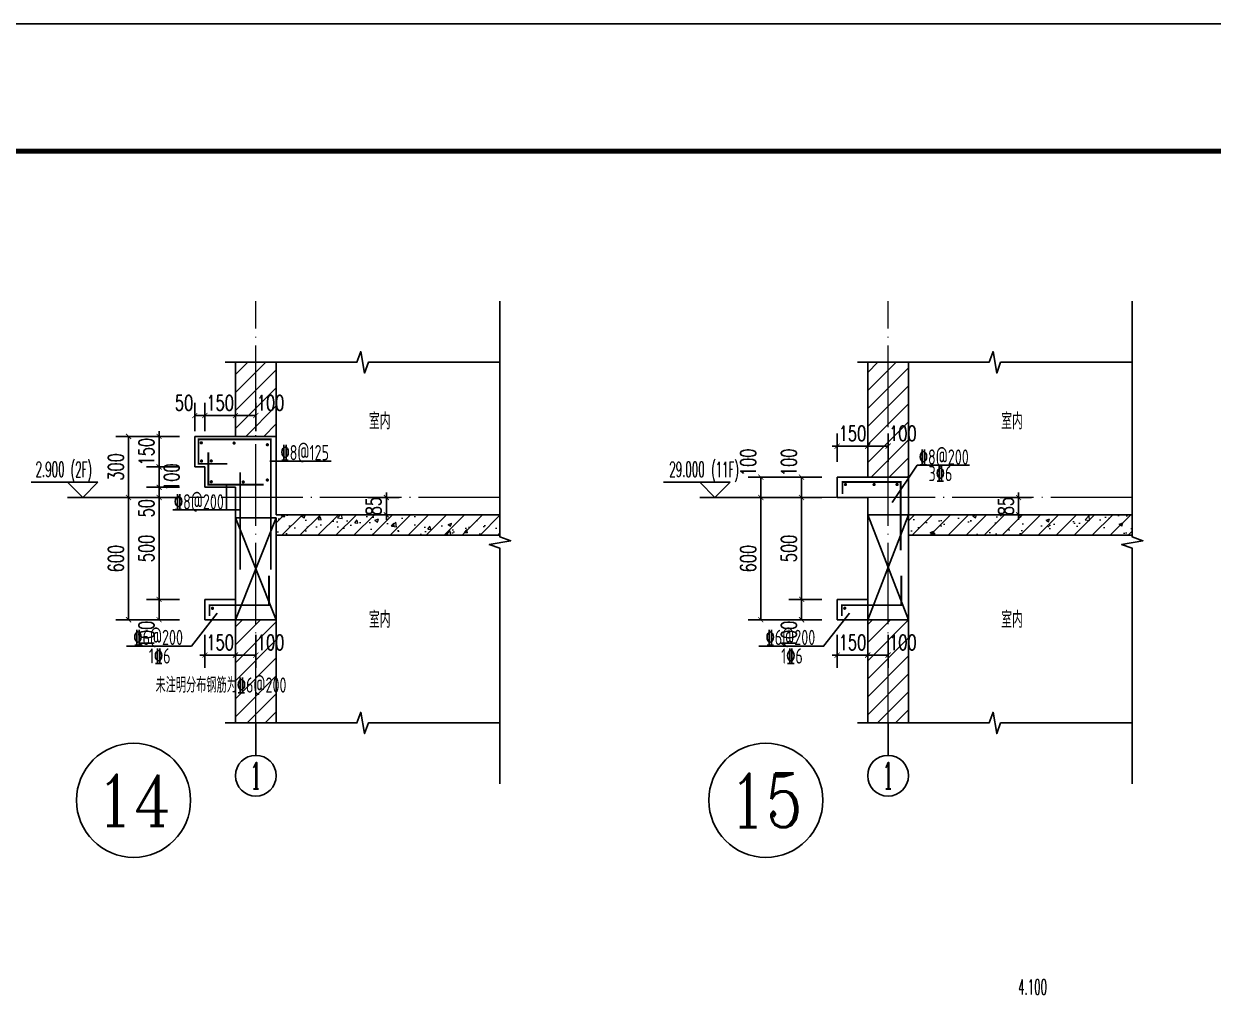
# Model space of a CAD drawing. Extents: x -668857 to 143095, y -247466 to 228182.
# Drawn here: x 131631 to 137469, y 168812 to 173591 of the extents above; entities that cross this region are included whole.
import ezdxf
from ezdxf.enums import TextEntityAlignment as Align

# ---------------------------------------------------------------- set-up
doc = ezdxf.new("R2010")
doc.units = 0
doc.header["$LTSCALE"] = 1000
doc.linetypes.add('DOTE', pattern=[2.42, 2, -0.2, 0.02, -0.2])
doc.layers.get('0').update_dxf_attribs({"linetype": 'CONTINUOUS'})
doc.layers.get('DEFPOINTS').update_dxf_attribs({"linetype": 'CONTINUOUS'})
for name, color, linetype in [('A-AXIS_TEXT', 7, 'CONTINUOUS'), ('AXIS', 3, 'CONTINUOUS'), ('DIM_ELEV', 3, 'CONTINUOUS'), ('DIM_SYMB', 3, 'CONTINUOUS'), ('PUB_DIM', 3, 'CONTINUOUS'), ('PUB_TEXT', 2, 'CONTINUOUS'), ('REIN', 6, 'CONTINUOUS'), ('S-大样-砼线', 7, 'CONTINUOUS'), ('S-引出线', 40, 'CONTINUOUS'), ('TEXT', 2, 'CONTINUOUS'), ('WALL', 5, 'CONTINUOUS'), ('yichutu', 7, 'CONTINUOUS')]:
    doc.layers.add(name, color=color, linetype=linetype)
for name, color, linetype, lineweight in [('AXIS_TEXT', 7, 'CONTINUOUS', 20), ('DOTE', 19, 'DOTE', 9), ('PUB_HATCH', 8, 'CONTINUOUS', 9), ('内粉刷', 37, 'CONTINUOUS', 9), ('图框', 9, 'CONTINUOUS', 18)]:
    doc.layers.add(name, color=color, linetype=linetype, lineweight=lineweight)
doc.styles.add('_TCH_AXIS', font='COMPLEX', dxfattribs={"bigfont": 'GBCBIG'})
doc.styles.add('_TCH_DIM', font='SIMPLEX.shx', dxfattribs={"width": 0.7, "bigfont": 'GBCBIG.shx'})
doc.styles.add('_TCH_DIM_T3', font='SIMPLEX', dxfattribs={"width": 0.705882, "bigfont": 'GBCBIG'})
doc.styles.add('COMPLEX', font='COMPLEX')
doc.styles.add('TSSD_REIN', font='tssdeng.shx', dxfattribs={"width": 0.7, "height": 300, "bigfont": 'tssdchn.shx'})
doc.dimstyles.new('_TCH_ARCH&&25', dxfattribs={"dimtxt": 74.375, "dimasz": 25, "dimexe": 62.5, "dimexo": 75, "dimgap": 25, "dimtad": 1, "dimdec": 0, "dimzin": 0, "dimdsep": 46, "dimtxsty": '_TCH_DIM_T3', "dimblk": 'ARCHTICK', "dimcen": 0.09, "dimclrt": 7, "dimazin": 0, "dimtfac": 1, "dimtdec": 0, "dimtix": 1, "dimtmove": 2, "dimatfit": 3, "dimldrblk": 'ARCHTICK', "dimfxl": 0, "dimtolj": 1, "dimtzin": 0, "dimarcsym": 0})
pattern_1 = [(45, (-956095.346, 321071.136), (-44.1941915, 44.1941915), [])]
pattern_2 = [(45, (-956095.346, 321026.26), (-44.194174, 44.194174), []), (50, (-956095.35, 321026.26), (179.315046, -15.688034), [18.75, -206.25]), (355, (-956095.35, 321026.26), (-34.687833, 188.048033), [15, -165]), (100.4514, (-956080.4, 321024.95), (144.627345, 172.359886), [15.935047, -175.285528]), (46.1842, (-956095.35, 321076.26), (266.81026, -41.379754), [28.125, -309.375]), (96.6356, (-956073.1, 321072.8), (233.665676, 243.52947), [23.90257, -262.92825]), (351.1842, (-956095.35, 321076.26), (233.665486, 243.52965), [22.5, -247.5]), (21, (-956070.35, 321063.76), (149.226763, -100.654723), [18.75, -206.25]), (326, (-956070.35, 321063.76), (60.828833, 181.28751), [15, -165]), (71.4514, (-956057.91, 321055.37), (210.055657, 80.632624), [15.935047, -175.285528]), (37.5, (-956095.346, 321026.26), (3.039964, 83.2234635), [0, -163, 0, -167.5, 0, -165.625]), (7.5, (-956095.35, 321026.26), (65.7673844, 98.602928), [0, -95.5, 0, -159.25, 0, -63.125]), (327.5, (-956151.096, 321026.26), (133.455609, -5.638718), [0, -62.5, 0, -195, 0, -258.75]), (317.5, (-956176.1, 321026.26), (145.796542, 25.026246), [0, -81.25, 0, -129.5, 0, -183.75])]

# ---------------------------------------------------------------- blocks, each defined once
blk = doc.blocks.new('GFDDDDRG')
at = {"layer": '图框'}
blk.add_lwpolyline([(923310, -107437), (923310, -159999), (893610, -159999), (893610, -107437)], close=True, dxfattribs=at)
blk.add_lwpolyline([(923310, -107437), (923310, -159999), (893610, -159999), (893610, -107437)], close=True, dxfattribs=at)
at = {"layer": '图框', "const_width": 50}
blk.add_lwpolyline([(894110, -159499), (922810, -159499), (922810, -108687), (894110, -108687)], close=True, dxfattribs=at)
blk = doc.blocks.new('yct-1051-594-26275-14850-25-1002.0')
at = {"layer": 'yichutu', "color": 7}
blk.add_lwpolyline([(0, 0), (0, 14850), (26275, 14850), (26275, 0)], close=True, dxfattribs=at)
blk = doc.blocks.new('_ArchTick')
at = {"color": 0, "linetype": 'ByBlock', "const_width": 0.15}
blk.add_lwpolyline([(-0.5, -0.5), (0.5, 0.5)], dxfattribs=at)
blk = doc.blocks.new('*D2294')
at = {"layer": 'DEFPOINTS', "color": 0}
for p in [(135249, 171265.6), (135549, 171265.6), (135549, 170665.6)]:
    blk.add_point(p, dxfattribs=at)
at = {"layer": 'PUB_DIM', "color": 0, "lineweight": -2}
for p, q in [((135474, 171265.6), (135186.5, 171265.6)), ((135249, 170665.6), (135249, 171265.6)), ((135474, 170665.6), (135186.5, 170665.6))]:
    blk.add_line(p, q, dxfattribs=at)
at = {"layer": 'PUB_DIM', "color": 0, "lineweight": -2, "xscale": 25, "yscale": 25, "zscale": 25}
for p, rotation in [((135249, 171265.6), 90), ((135249, 170665.6), 270)]:
    blk.add_blockref('_ArchTick', p, dxfattribs=dict(at, rotation=rotation))
at = {"layer": 'PUB_DIM', "color": 7, "insert": (135186.8, 170965.6), "char_height": 74.38, "attachment_point": 5, "rotation": 90, "style": '_TCH_DIM_T3'}
blk.add_mtext('\\A1;600', dxfattribs=at)
blk = doc.blocks.new('*D2295')
at = {"layer": 'DEFPOINTS', "color": 0}
for p in [(135249, 171365.6), (135549, 171365.6), (135549, 171265.6)]:
    blk.add_point(p, dxfattribs=at)
at = {"layer": 'PUB_DIM', "color": 0, "lineweight": -2}
for p, q in [((135474, 171365.6), (135186.5, 171365.6)), ((135249, 171265.6), (135249, 171365.6)), ((135474, 171265.6), (135186.5, 171265.6))]:
    blk.add_line(p, q, dxfattribs=at)
at = {"layer": 'PUB_DIM', "color": 0, "lineweight": -2, "xscale": 25, "yscale": 25, "zscale": 25}
for p, rotation in [((135249, 171365.6), 90), ((135249, 171265.6), 270)]:
    blk.add_blockref('_ArchTick', p, dxfattribs=dict(at, rotation=rotation))
at = {"layer": 'PUB_DIM', "color": 7, "insert": (135186.8, 171438.1), "char_height": 74.38, "attachment_point": 5, "rotation": 90, "style": '_TCH_DIM_T3'}
blk.add_mtext('\\A1;100', dxfattribs=at)
blk = doc.blocks.new('*D2296')
at = {"layer": 'DEFPOINTS', "color": 0}
for p in [(132145.5, 171265.6), (132445.5, 171265.6), (132445.5, 170665.6)]:
    blk.add_point(p, dxfattribs=at)
at = {"layer": 'PUB_DIM', "color": 0, "lineweight": -2}
for p, q in [((132370.5, 171265.6), (132083, 171265.6)), ((132145.5, 170665.6), (132145.5, 171265.6)), ((132370.5, 170665.6), (132083, 170665.6))]:
    blk.add_line(p, q, dxfattribs=at)
at = {"layer": 'PUB_DIM', "color": 0, "lineweight": -2, "xscale": 25, "yscale": 25, "zscale": 25}
for p, rotation in [((132145.5, 171265.6), 90), ((132145.5, 170665.6), 270)]:
    blk.add_blockref('_ArchTick', p, dxfattribs=dict(at, rotation=rotation))
at = {"layer": 'PUB_DIM', "color": 7, "insert": (132083.3, 170965.6), "char_height": 74.38, "attachment_point": 5, "rotation": 90, "style": '_TCH_DIM_T3'}
blk.add_mtext('\\A1;600', dxfattribs=at)
blk = doc.blocks.new('*D2297')
at = {"layer": 'DEFPOINTS', "color": 0}
for p in [(132145.5, 171565.6), (132445.5, 171565.6), (132445.5, 171265.6)]:
    blk.add_point(p, dxfattribs=at)
at = {"layer": 'PUB_DIM', "color": 0, "lineweight": -2}
for p, q in [((132370.5, 171565.6), (132083, 171565.6)), ((132145.5, 171265.6), (132145.5, 171565.6)), ((132370.5, 171265.6), (132083, 171265.6))]:
    blk.add_line(p, q, dxfattribs=at)
at = {"layer": 'PUB_DIM', "color": 0, "lineweight": -2, "xscale": 25, "yscale": 25, "zscale": 25}
for p, rotation in [((132145.5, 171565.6), 90), ((132145.5, 171265.6), 270)]:
    blk.add_blockref('_ArchTick', p, dxfattribs=dict(at, rotation=rotation))
at = {"layer": 'PUB_DIM', "color": 7, "insert": (132083.3, 171415.6), "char_height": 74.38, "attachment_point": 5, "rotation": 90, "style": '_TCH_DIM_T3'}
blk.add_mtext('\\A1;300', dxfattribs=at)
blk = doc.blocks.new('*D2298')
at = {"layer": 'DEFPOINTS', "color": 0}
for p in [(136348.4, 171265.6), (136514.3, 171265.6), (136348.4, 171180.6)]:
    blk.add_point(p, dxfattribs=at)
at = {"layer": 'PUB_DIM', "color": 0, "lineweight": -2}
for p, q in [((136423.4, 171265.6), (136576.8, 171265.6)), ((136514.3, 171265.6), (136514.3, 171290.6)), ((136514.3, 171180.6), (136514.3, 171265.6)), ((136423.4, 171180.6), (136576.8, 171180.6)), ((136514.3, 171180.6), (136514.3, 171155.6))]:
    blk.add_line(p, q, dxfattribs=at)
at = {"layer": 'PUB_DIM', "color": 0, "lineweight": -2, "xscale": 25, "yscale": 25, "zscale": 25}
for p, rotation in [((136514.3, 171265.6), 270), ((136514.3, 171180.6), 90)]:
    blk.add_blockref('_ArchTick', p, dxfattribs=dict(at, rotation=rotation))
at = {"layer": 'PUB_DIM', "color": 7, "insert": (136452.1, 171223.1), "char_height": 74.38, "attachment_point": 5, "rotation": 90, "style": '_TCH_DIM_T3'}
blk.add_mtext('\\A1;85', dxfattribs=at)
blk = doc.blocks.new('*D2299')
at = {"layer": 'DEFPOINTS', "color": 0}
for p in [(133244.9, 171265.6), (133410.8, 171265.6), (133244.9, 171180.6)]:
    blk.add_point(p, dxfattribs=at)
at = {"layer": 'PUB_DIM', "color": 0, "lineweight": -2}
for p, q in [((133319.9, 171265.6), (133473.3, 171265.6)), ((133410.8, 171265.6), (133410.8, 171290.6)), ((133410.8, 171180.6), (133410.8, 171265.6)), ((133319.9, 171180.6), (133473.3, 171180.6)), ((133410.8, 171180.6), (133410.8, 171155.6))]:
    blk.add_line(p, q, dxfattribs=at)
at = {"layer": 'PUB_DIM', "color": 0, "lineweight": -2, "xscale": 25, "yscale": 25, "zscale": 25}
for p, rotation in [((133410.8, 171265.6), 270), ((133410.8, 171180.6), 90)]:
    blk.add_blockref('_ArchTick', p, dxfattribs=dict(at, rotation=rotation))
at = {"layer": 'PUB_DIM', "color": 7, "insert": (133348.7, 171223.1), "char_height": 74.38, "attachment_point": 5, "rotation": 90, "style": '_TCH_DIM_T3'}
blk.add_mtext('\\A1;85', dxfattribs=at)
blk = doc.blocks.new('*D2306')
at = {"layer": 'DEFPOINTS', "color": 0}
for p in [(132520.1, 171668), (132470.1, 171515.7), (132520.1, 171515.7)]:
    blk.add_point(p, dxfattribs=at)
at = {"layer": 'PUB_DIM', "color": 0, "lineweight": -2}
for p, q in [((132470.1, 171590.7), (132470.1, 171730.5)), ((132520.1, 171590.7), (132520.1, 171730.5)), ((132470.1, 171668), (132520.1, 171668))]:
    blk.add_line(p, q, dxfattribs=at)
at = {"layer": 'PUB_DIM', "color": 0, "lineweight": -2, "xscale": 25, "yscale": 25, "zscale": 25, "rotation": 180}
blk.add_blockref('_ArchTick', (132470.1, 171668), dxfattribs=at)
at = {"layer": 'PUB_DIM', "color": 0, "lineweight": -2, "xscale": 25, "yscale": 25, "zscale": 25}
blk.add_blockref('_ArchTick', (132520.1, 171668), dxfattribs=at)
at = {"layer": 'PUB_DIM', "color": 7, "insert": (132417.7, 171730.2), "char_height": 74.38, "attachment_point": 5, "style": '_TCH_DIM_T3'}
blk.add_mtext('\\A1;50', dxfattribs=at)
blk = doc.blocks.new('*D2307')
at = {"layer": 'DEFPOINTS', "color": 0}
for p in [(132670.1, 171668), (132520.1, 171515.7), (132670.1, 171515.7)]:
    blk.add_point(p, dxfattribs=at)
at = {"layer": 'PUB_DIM', "color": 0, "lineweight": -2}
for p, q in [((132520.1, 171590.7), (132520.1, 171730.5)), ((132670.1, 171590.7), (132670.1, 171730.5)), ((132520.1, 171668), (132495.1, 171668)), ((132520.1, 171668), (132670.1, 171668)), ((132670.1, 171668), (132695.1, 171668))]:
    blk.add_line(p, q, dxfattribs=at)
at = {"layer": 'PUB_DIM', "color": 0, "lineweight": -2, "xscale": 25, "yscale": 25, "zscale": 25}
blk.add_blockref('_ArchTick', (132520.1, 171668), dxfattribs=at)
at = {"layer": 'PUB_DIM', "color": 0, "lineweight": -2, "xscale": 25, "yscale": 25, "zscale": 25, "rotation": 180}
blk.add_blockref('_ArchTick', (132670.1, 171668), dxfattribs=at)
at = {"layer": 'PUB_DIM', "color": 7, "insert": (132595.1, 171730.2), "char_height": 74.38, "attachment_point": 5, "style": '_TCH_DIM_T3'}
blk.add_mtext('\\A1;150', dxfattribs=at)
blk = doc.blocks.new('*D2308')
at = {"layer": 'DEFPOINTS', "color": 0}
for p in [(132770.1, 171668), (132670.1, 171515.7), (132770.1, 171515.7)]:
    blk.add_point(p, dxfattribs=at)
at = {"layer": 'PUB_DIM', "color": 0, "lineweight": -2}
for p, q in [((132670.1, 171590.7), (132670.1, 171730.5)), ((132770.1, 171590.7), (132770.1, 171730.5)), ((132670.1, 171668), (132770.1, 171668))]:
    blk.add_line(p, q, dxfattribs=at)
at = {"layer": 'PUB_DIM', "color": 0, "lineweight": -2, "xscale": 25, "yscale": 25, "zscale": 25, "rotation": 180}
blk.add_blockref('_ArchTick', (132670.1, 171668), dxfattribs=at)
at = {"layer": 'PUB_DIM', "color": 0, "lineweight": -2, "xscale": 25, "yscale": 25, "zscale": 25}
blk.add_blockref('_ArchTick', (132770.1, 171668), dxfattribs=at)
at = {"layer": 'PUB_DIM', "color": 7, "insert": (132842.5, 171730.2), "char_height": 74.38, "attachment_point": 5, "style": '_TCH_DIM_T3'}
blk.add_mtext('\\A1;100', dxfattribs=at)
blk = doc.blocks.new('*D2309')
at = {"layer": 'DEFPOINTS', "color": 0}
for p in [(132520.1, 170665.6), (132670.1, 170665.6), (132670.1, 170491.9)]:
    blk.add_point(p, dxfattribs=at)
at = {"layer": 'PUB_DIM', "color": 0, "lineweight": -2}
for p, q in [((132520.1, 170590.6), (132520.1, 170429.4)), ((132670.1, 170590.6), (132670.1, 170429.4)), ((132520.1, 170491.9), (132495.1, 170491.9)), ((132520.1, 170491.9), (132670.1, 170491.9)), ((132670.1, 170491.9), (132695.1, 170491.9))]:
    blk.add_line(p, q, dxfattribs=at)
at = {"layer": 'PUB_DIM', "color": 0, "lineweight": -2, "xscale": 25, "yscale": 25, "zscale": 25}
blk.add_blockref('_ArchTick', (132520.1, 170491.9), dxfattribs=at)
at = {"layer": 'PUB_DIM', "color": 0, "lineweight": -2, "xscale": 25, "yscale": 25, "zscale": 25, "rotation": 180}
blk.add_blockref('_ArchTick', (132670.1, 170491.9), dxfattribs=at)
at = {"layer": 'PUB_DIM', "color": 7, "insert": (132595.1, 170554.1), "char_height": 74.38, "attachment_point": 5, "style": '_TCH_DIM_T3'}
blk.add_mtext('\\A1;150', dxfattribs=at)
blk = doc.blocks.new('*D2310')
at = {"layer": 'DEFPOINTS', "color": 0}
for p in [(132670.1, 170665.6), (132770.1, 170665.6), (132770.1, 170491.9)]:
    blk.add_point(p, dxfattribs=at)
at = {"layer": 'PUB_DIM', "color": 0, "lineweight": -2}
for p, q in [((132670.1, 170590.6), (132670.1, 170429.4)), ((132770.1, 170590.6), (132770.1, 170429.4)), ((132670.1, 170491.9), (132770.1, 170491.9))]:
    blk.add_line(p, q, dxfattribs=at)
at = {"layer": 'PUB_DIM', "color": 0, "lineweight": -2, "xscale": 25, "yscale": 25, "zscale": 25, "rotation": 180}
blk.add_blockref('_ArchTick', (132670.1, 170491.9), dxfattribs=at)
at = {"layer": 'PUB_DIM', "color": 0, "lineweight": -2, "xscale": 25, "yscale": 25, "zscale": 25}
blk.add_blockref('_ArchTick', (132770.1, 170491.9), dxfattribs=at)
at = {"layer": 'PUB_DIM', "color": 7, "insert": (132842.5, 170554.1), "char_height": 74.38, "attachment_point": 5, "style": '_TCH_DIM_T3'}
blk.add_mtext('\\A1;100', dxfattribs=at)
blk = doc.blocks.new('*D2311')
at = {"layer": 'DEFPOINTS', "color": 0}
for p in [(132295.5, 171565.6), (132470.1, 171565.6), (132470.1, 171415.6)]:
    blk.add_point(p, dxfattribs=at)
at = {"layer": 'PUB_DIM', "color": 0, "lineweight": -2}
for p, q in [((132295.5, 171565.6), (132295.5, 171590.6)), ((132395.1, 171565.6), (132233, 171565.6)), ((132295.5, 171415.6), (132295.5, 171565.6)), ((132395.1, 171415.6), (132233, 171415.6)), ((132295.5, 171415.6), (132295.5, 171390.6))]:
    blk.add_line(p, q, dxfattribs=at)
at = {"layer": 'PUB_DIM', "color": 0, "lineweight": -2, "xscale": 25, "yscale": 25, "zscale": 25}
for p, rotation in [((132295.5, 171565.6), 270), ((132295.5, 171415.6), 90)]:
    blk.add_blockref('_ArchTick', p, dxfattribs=dict(at, rotation=rotation))
at = {"layer": 'PUB_DIM', "color": 7, "insert": (132233.3, 171490.6), "char_height": 74.38, "attachment_point": 5, "rotation": 90, "style": '_TCH_DIM_T3'}
blk.add_mtext('\\A1;150', dxfattribs=at)
blk = doc.blocks.new('*D2312')
at = {"layer": 'DEFPOINTS', "color": 0}
for p in [(132295.5, 171415.6), (132470.1, 171415.6), (132470.1, 171315.6)]:
    blk.add_point(p, dxfattribs=at)
at = {"layer": 'PUB_DIM', "color": 0, "lineweight": -2}
for p, q in [((132395.1, 171415.6), (132233, 171415.6)), ((132295.5, 171315.6), (132295.5, 171415.6)), ((132395.1, 171315.6), (132233, 171315.6))]:
    blk.add_line(p, q, dxfattribs=at)
at = {"layer": 'PUB_DIM', "color": 0, "lineweight": -2, "xscale": 25, "yscale": 25, "zscale": 25}
for p, rotation in [((132295.5, 171415.6), 90), ((132295.5, 171315.6), 270)]:
    blk.add_blockref('_ArchTick', p, dxfattribs=dict(at, rotation=rotation))
at = {"layer": 'PUB_DIM', "color": 7, "insert": (132357.4, 171365.6), "char_height": 74.38, "attachment_point": 5, "rotation": 90, "style": '_TCH_DIM_T3'}
blk.add_mtext('\\A1;100', dxfattribs=at)
blk = doc.blocks.new('*D2313')
at = {"layer": 'DEFPOINTS', "color": 0}
for p in [(132295.5, 171315.6), (132470.1, 171315.6), (132470.1, 171265.6)]:
    blk.add_point(p, dxfattribs=at)
at = {"layer": 'PUB_DIM', "color": 0, "lineweight": -2}
for p, q in [((132395.1, 171315.6), (132233, 171315.6)), ((132295.5, 171315.6), (132295.5, 171340.6)), ((132295.5, 171265.6), (132295.5, 171315.6)), ((132395.1, 171265.6), (132233, 171265.6)), ((132295.5, 171265.6), (132295.5, 171240.6))]:
    blk.add_line(p, q, dxfattribs=at)
at = {"layer": 'PUB_DIM', "color": 0, "lineweight": -2, "xscale": 25, "yscale": 25, "zscale": 25}
for p, rotation in [((132295.5, 171315.6), 270), ((132295.5, 171265.6), 90)]:
    blk.add_blockref('_ArchTick', p, dxfattribs=dict(at, rotation=rotation))
at = {"layer": 'PUB_DIM', "color": 7, "insert": (132233.3, 171213.2), "char_height": 74.38, "attachment_point": 5, "rotation": 90, "style": '_TCH_DIM_T3'}
blk.add_mtext('\\A1;50', dxfattribs=at)
blk = doc.blocks.new('*D2314')
at = {"layer": 'DEFPOINTS', "color": 0}
for p in [(132295.5, 171265.6), (132470.1, 171265.6), (132470.1, 170765.6)]:
    blk.add_point(p, dxfattribs=at)
at = {"layer": 'PUB_DIM', "color": 0, "lineweight": -2}
for p, q in [((132395.1, 171265.6), (132233, 171265.6)), ((132295.5, 170765.6), (132295.5, 171265.6)), ((132395.1, 170765.6), (132233, 170765.6))]:
    blk.add_line(p, q, dxfattribs=at)
at = {"layer": 'PUB_DIM', "color": 0, "lineweight": -2, "xscale": 25, "yscale": 25, "zscale": 25}
for p, rotation in [((132295.5, 171265.6), 90), ((132295.5, 170765.6), 270)]:
    blk.add_blockref('_ArchTick', p, dxfattribs=dict(at, rotation=rotation))
at = {"layer": 'PUB_DIM', "color": 7, "insert": (132233.3, 171015.6), "char_height": 74.38, "attachment_point": 5, "rotation": 90, "style": '_TCH_DIM_T3'}
blk.add_mtext('\\A1;500', dxfattribs=at)
blk = doc.blocks.new('*D2315')
at = {"layer": 'DEFPOINTS', "color": 0}
for p in [(132295.5, 170765.6), (132470.1, 170765.6), (132470.1, 170665.6)]:
    blk.add_point(p, dxfattribs=at)
at = {"layer": 'PUB_DIM', "color": 0, "lineweight": -2}
for p, q in [((132395.1, 170765.6), (132233, 170765.6)), ((132295.5, 170665.6), (132295.5, 170765.6)), ((132395.1, 170665.6), (132233, 170665.6))]:
    blk.add_line(p, q, dxfattribs=at)
at = {"layer": 'PUB_DIM', "color": 0, "lineweight": -2, "xscale": 25, "yscale": 25, "zscale": 25}
for p, rotation in [((132295.5, 170765.6), 90), ((132295.5, 170665.6), 270)]:
    blk.add_blockref('_ArchTick', p, dxfattribs=dict(at, rotation=rotation))
at = {"layer": 'PUB_DIM', "color": 7, "insert": (132233.3, 170593.2), "char_height": 74.38, "attachment_point": 5, "rotation": 90, "style": '_TCH_DIM_T3'}
blk.add_mtext('\\A1;100', dxfattribs=at)
blk = doc.blocks.new('*D2316')
at = {"layer": 'DEFPOINTS', "color": 0}
for p in [(135773.6, 171518), (135623.6, 171365.7), (135773.6, 171365.7)]:
    blk.add_point(p, dxfattribs=at)
at = {"layer": 'PUB_DIM', "color": 0, "lineweight": -2}
for p, q in [((135623.6, 171440.7), (135623.6, 171580.5)), ((135773.6, 171440.7), (135773.6, 171580.5)), ((135623.6, 171518), (135598.6, 171518)), ((135623.6, 171518), (135773.6, 171518)), ((135773.6, 171518), (135798.6, 171518))]:
    blk.add_line(p, q, dxfattribs=at)
at = {"layer": 'PUB_DIM', "color": 0, "lineweight": -2, "xscale": 25, "yscale": 25, "zscale": 25}
blk.add_blockref('_ArchTick', (135623.6, 171518), dxfattribs=at)
at = {"layer": 'PUB_DIM', "color": 0, "lineweight": -2, "xscale": 25, "yscale": 25, "zscale": 25, "rotation": 180}
blk.add_blockref('_ArchTick', (135773.6, 171518), dxfattribs=at)
at = {"layer": 'PUB_DIM', "color": 7, "insert": (135698.6, 171580.2), "char_height": 74.38, "attachment_point": 5, "style": '_TCH_DIM_T3'}
blk.add_mtext('\\A1;150', dxfattribs=at)
blk = doc.blocks.new('*D2317')
at = {"layer": 'DEFPOINTS', "color": 0}
for p in [(135873.6, 171518), (135773.6, 171365.7), (135873.6, 171365.7)]:
    blk.add_point(p, dxfattribs=at)
at = {"layer": 'PUB_DIM', "color": 0, "lineweight": -2}
for p, q in [((135773.6, 171440.7), (135773.6, 171580.5)), ((135873.6, 171440.7), (135873.6, 171580.5)), ((135773.6, 171518), (135873.6, 171518))]:
    blk.add_line(p, q, dxfattribs=at)
at = {"layer": 'PUB_DIM', "color": 0, "lineweight": -2, "xscale": 25, "yscale": 25, "zscale": 25, "rotation": 180}
blk.add_blockref('_ArchTick', (135773.6, 171518), dxfattribs=at)
at = {"layer": 'PUB_DIM', "color": 0, "lineweight": -2, "xscale": 25, "yscale": 25, "zscale": 25}
blk.add_blockref('_ArchTick', (135873.6, 171518), dxfattribs=at)
at = {"layer": 'PUB_DIM', "color": 7, "insert": (135946, 171580.2), "char_height": 74.38, "attachment_point": 5, "style": '_TCH_DIM_T3'}
blk.add_mtext('\\A1;100', dxfattribs=at)
blk = doc.blocks.new('*D2318')
at = {"layer": 'DEFPOINTS', "color": 0}
for p in [(135623.6, 170665.6), (135773.6, 170665.6), (135773.6, 170491.9)]:
    blk.add_point(p, dxfattribs=at)
at = {"layer": 'PUB_DIM', "color": 0, "lineweight": -2}
for p, q in [((135623.6, 170590.6), (135623.6, 170429.4)), ((135773.6, 170590.6), (135773.6, 170429.4)), ((135623.6, 170491.9), (135598.6, 170491.9)), ((135623.6, 170491.9), (135773.6, 170491.9)), ((135773.6, 170491.9), (135798.6, 170491.9))]:
    blk.add_line(p, q, dxfattribs=at)
at = {"layer": 'PUB_DIM', "color": 0, "lineweight": -2, "xscale": 25, "yscale": 25, "zscale": 25}
blk.add_blockref('_ArchTick', (135623.6, 170491.9), dxfattribs=at)
at = {"layer": 'PUB_DIM', "color": 0, "lineweight": -2, "xscale": 25, "yscale": 25, "zscale": 25, "rotation": 180}
blk.add_blockref('_ArchTick', (135773.6, 170491.9), dxfattribs=at)
at = {"layer": 'PUB_DIM', "color": 7, "insert": (135698.6, 170554.1), "char_height": 74.38, "attachment_point": 5, "style": '_TCH_DIM_T3'}
blk.add_mtext('\\A1;150', dxfattribs=at)
blk = doc.blocks.new('*D2319')
at = {"layer": 'DEFPOINTS', "color": 0}
for p in [(135773.6, 170665.6), (135873.6, 170665.6), (135873.6, 170491.9)]:
    blk.add_point(p, dxfattribs=at)
at = {"layer": 'PUB_DIM', "color": 0, "lineweight": -2}
for p, q in [((135773.6, 170590.6), (135773.6, 170429.4)), ((135873.6, 170590.6), (135873.6, 170429.4)), ((135773.6, 170491.9), (135873.6, 170491.9))]:
    blk.add_line(p, q, dxfattribs=at)
at = {"layer": 'PUB_DIM', "color": 0, "lineweight": -2, "xscale": 25, "yscale": 25, "zscale": 25, "rotation": 180}
blk.add_blockref('_ArchTick', (135773.6, 170491.9), dxfattribs=at)
at = {"layer": 'PUB_DIM', "color": 0, "lineweight": -2, "xscale": 25, "yscale": 25, "zscale": 25}
blk.add_blockref('_ArchTick', (135873.6, 170491.9), dxfattribs=at)
at = {"layer": 'PUB_DIM', "color": 7, "insert": (135946, 170554.1), "char_height": 74.38, "attachment_point": 5, "style": '_TCH_DIM_T3'}
blk.add_mtext('\\A1;100', dxfattribs=at)
blk = doc.blocks.new('*D2320')
at = {"layer": 'DEFPOINTS', "color": 0}
for p in [(135449, 171365.6), (135623.6, 171365.6), (135623.6, 171265.6)]:
    blk.add_point(p, dxfattribs=at)
at = {"layer": 'PUB_DIM', "color": 0, "lineweight": -2}
for p, q in [((135548.6, 171365.6), (135386.5, 171365.6)), ((135449, 171265.6), (135449, 171365.6)), ((135548.6, 171265.6), (135386.5, 171265.6))]:
    blk.add_line(p, q, dxfattribs=at)
at = {"layer": 'PUB_DIM', "color": 0, "lineweight": -2, "xscale": 25, "yscale": 25, "zscale": 25}
for p, rotation in [((135449, 171365.6), 90), ((135449, 171265.6), 270)]:
    blk.add_blockref('_ArchTick', p, dxfattribs=dict(at, rotation=rotation))
at = {"layer": 'PUB_DIM', "color": 7, "insert": (135386.8, 171438.1), "char_height": 74.38, "attachment_point": 5, "rotation": 90, "style": '_TCH_DIM_T3'}
blk.add_mtext('\\A1;100', dxfattribs=at)
blk = doc.blocks.new('*D2321')
at = {"layer": 'DEFPOINTS', "color": 0}
for p in [(135449, 171265.6), (135623.6, 171265.6), (135623.6, 170765.6)]:
    blk.add_point(p, dxfattribs=at)
at = {"layer": 'PUB_DIM', "color": 0, "lineweight": -2}
for p, q in [((135548.6, 171265.6), (135386.5, 171265.6)), ((135449, 170765.6), (135449, 171265.6)), ((135548.6, 170765.6), (135386.5, 170765.6))]:
    blk.add_line(p, q, dxfattribs=at)
at = {"layer": 'PUB_DIM', "color": 0, "lineweight": -2, "xscale": 25, "yscale": 25, "zscale": 25}
for p, rotation in [((135449, 171265.6), 90), ((135449, 170765.6), 270)]:
    blk.add_blockref('_ArchTick', p, dxfattribs=dict(at, rotation=rotation))
at = {"layer": 'PUB_DIM', "color": 7, "insert": (135386.8, 171015.6), "char_height": 74.38, "attachment_point": 5, "rotation": 90, "style": '_TCH_DIM_T3'}
blk.add_mtext('\\A1;500', dxfattribs=at)
blk = doc.blocks.new('*D2322')
at = {"layer": 'DEFPOINTS', "color": 0}
for p in [(135449, 170765.6), (135623.6, 170765.6), (135623.6, 170665.6)]:
    blk.add_point(p, dxfattribs=at)
at = {"layer": 'PUB_DIM', "color": 0, "lineweight": -2}
for p, q in [((135548.6, 170765.6), (135386.5, 170765.6)), ((135449, 170665.6), (135449, 170765.6)), ((135548.6, 170665.6), (135386.5, 170665.6))]:
    blk.add_line(p, q, dxfattribs=at)
at = {"layer": 'PUB_DIM', "color": 0, "lineweight": -2, "xscale": 25, "yscale": 25, "zscale": 25}
for p, rotation in [((135449, 170765.6), 90), ((135449, 170665.6), 270)]:
    blk.add_blockref('_ArchTick', p, dxfattribs=dict(at, rotation=rotation))
at = {"layer": 'PUB_DIM', "color": 7, "insert": (135386.8, 170593.2), "char_height": 74.38, "attachment_point": 5, "rotation": 90, "style": '_TCH_DIM_T3'}
blk.add_mtext('\\A1;100', dxfattribs=at)
blk = doc.blocks.new('_AXISO')
blk.add_circle((0, 0), 0.5)
at = {"layer": 'A-AXIS_TEXT', "style": 'COMPLEX', "width": 1.041667}
blk.add_attdef('A', text='', height=0.56, dxfattribs=at).set_placement((-0.25, -0.28), (0.25, -0.28), align=Align.FIT)
blk = doc.blocks.new('A$C696610E5')
at = {"layer": 'REIN', "const_width": 9}
for points in [[(494.5, 974.7), (353.3, 974.7), (353.3, 1095), (708.3, 1095), (708.3, 454.9)], [(401.6, 1031.7), (401.6, 872.6), (673.9, 872.6)], [(557.8, 934), (557.8, 454.9)]]:
    blk.add_lwpolyline(points, dxfattribs=at)
at = {"layer": 'REIN', "const_width": 8}
for points in [[(363.4, 1078.3, 1), (371.4, 1078.3, 1)], [(524.5, 1076.9, 1), (532.5, 1076.9, 1)], [(687.7, 1068.7, 1), (695.7, 1068.7, 1)], [(364.5, 988.6, 1), (372.5, 988.6, 1)], [(412.3, 989.2, 1), (420.3, 989.2, 1)], [(412.3, 887.1, 1), (420.3, 887.1, 1)], [(569.2, 886.1, 1), (577.2, 886.1, 1)], [(687.7, 895.7, 1), (695.7, 895.7, 1)], [(418.3, 266.1, 1), (426.3, 266.1, 1)]]:
    blk.add_lwpolyline(points, format="xyb", close=True, dxfattribs=at)
at = {"layer": 'REIN'}
blk.add_lwpolyline([(407.7, 227.9, 9, 9, 0), (407.7, 280.9, 9, 9, 0), (700.1, 280.9, 9, 9, 0), (700.1, 425.3, 9, 9, 0)], format="xyseb", dxfattribs=at)
at = {"layer": 'S-大样-砼线'}
for p, q in [((534.9, 709.9), (734.9, 209.8)), ((734.9, 709.9), (534.9, 209.8))]:
    blk.add_line(p, q, dxfattribs=at)
blk.add_lwpolyline([(734.9, 709.9), (534.9, 709.9), (534.9, 209.8), (734.9, 209.8)], close=True, dxfattribs=at)
at = {"layer": 'S-引出线'}
for p, q in [((704.2, 988.5), (1004.3, 988.5)), ((490.6, 872.6), (490.6, 748.9)), ((227.2, 748.9), (561.1, 748.9))]:
    blk.add_line(p, q, dxfattribs=at)
blk.add_lwpolyline([(445.3, 242.7), (318.6, 79.6), (0, 79.6)], dxfattribs=at)
at = {"layer": 'TEXT', "style": 'TSSD_REIN', "width": 0.7}
for s, p in [('%%1328@125', (756.2, 992.6)), ('%%1328@200', (233.1, 751.1)), ('%%1326@200', (33.9, 85.5)), ('1%%1326', (110.1, -5.8)), ('未注明分布钢筋为%%1326@200', (142.8, -148.4))]:
    blk.add_text(s, height=75, rotation=0, dxfattribs=at).set_placement(p)
blk = doc.blocks.new('A$C124E38C7')
at = {"layer": 'REIN'}
for points in [[(411.3, 827.6, 9, 9, 0), (411.3, 885.8, 9, 9, 0), (697.1, 885.8, 9, 9, 0), (697.1, 551.1, 9, 9, 0)], [(407.7, 227.9, 9, 9, 0), (407.7, 280.9, 9, 9, 0), (700.1, 280.9, 9, 9, 0), (700.1, 425.3, 9, 9, 0)]]:
    blk.add_lwpolyline(points, format="xyseb", dxfattribs=at)
at = {"layer": 'REIN', "const_width": 8}
for points in [[(421.8, 873.5, 1), (429.8, 873.5, 1)], [(562.3, 873.5, 1), (570.3, 873.5, 1)], [(674.9, 873.5, 1), (682.9, 873.5, 1)], [(418.3, 266.1, 1), (426.3, 266.1, 1)]]:
    blk.add_lwpolyline(points, format="xyb", close=True, dxfattribs=at)
at = {"layer": 'S-大样-砼线'}
for p, q in [((534.9, 724.9), (734.9, 209.8)), ((734.9, 724.9), (534.9, 209.8))]:
    blk.add_line(p, q, dxfattribs=at)
blk.add_lwpolyline([(734.9, 724.9), (534.9, 724.9), (534.9, 209.8), (734.9, 209.8)], close=True, dxfattribs=at)
at = {"layer": 'S-引出线'}
for points in [[(655.5, 786.1), (777.7, 968.3), (1034.7, 968.3)], [(445.3, 242.7), (318.6, 79.6), (0, 79.6)]]:
    blk.add_lwpolyline(points, dxfattribs=at)
at = {"layer": 'TEXT', "style": 'TSSD_REIN', "width": 0.7}
for s, p in [('%%1328@200', (785.9, 970.9)), ('3%%1326', (833.8, 890.1)), ('%%1326@200', (33.9, 85.5)), ('1%%1326', (110.1, -5.8))]:
    blk.add_text(s, height=75, rotation=0, dxfattribs=at).set_placement(p)

msp = doc.modelspace()

# ---------------------------------------------------------------- hatches: boundary and pattern name
at = {"layer": 'PUB_HATCH'}
h = msp.add_hatch(dxfattribs=at)
h.set_pattern_fill('普通砖', color=256, scale=25, style=0)
h.set_pattern_definition(pattern_1)
h.paths.add_polyline_path([(132670.08, 171565.63), (132870.08, 171565.63), (132870.08, 171929.26), (132670.08, 171929.26)])
h = msp.add_hatch(dxfattribs=at)
h.set_pattern_fill('普通砖', color=256, scale=25, style=0)
h.set_pattern_definition(pattern_1)
h.paths.add_polyline_path([(135773.57, 171365.63), (135973.57, 171365.63), (135973.57, 171929.26), (135773.57, 171929.26)])
h = msp.add_hatch(dxfattribs=at)
h.set_pattern_fill('钢筋混凝土', color=256, scale=25, style=0)
h.set_pattern_definition(pattern_2)
h.paths.add_polyline_path([(132870.08, 171180.63), (132870.08, 171080.63), (133968.6, 171080.63), (133968.6, 171180.63)])
h = msp.add_hatch(dxfattribs=at)
h.set_pattern_fill('钢筋混凝土', color=256, scale=25, style=0)
h.set_pattern_definition(pattern_2)
h.paths.add_polyline_path([(135973.57, 171180.63), (135973.57, 171080.63), (137072.1, 171080.63), (137072.1, 171180.63)])
h = msp.add_hatch(dxfattribs=at)
h.set_pattern_fill('普通砖', color=256, scale=25, style=0)
h.set_pattern_definition(pattern_1)
h.paths.add_polyline_path([(132870.08, 170159.17), (132870.08, 170665.63), (132670.08, 170665.63), (132670.08, 170159.17)])
h = msp.add_hatch(dxfattribs=at)
h.set_pattern_fill('普通砖', color=256, scale=25, style=0)
h.set_pattern_definition(pattern_1)
h.paths.add_polyline_path([(135973.57, 170159.17), (135973.57, 170665.63), (135773.57, 170665.63), (135773.57, 170159.17)])

# ---------------------------------------------------------------- linework, layer by layer
msp.add_line((135973.57, 170665.63), (135773.57, 170665.63))
at = {"layer": 'AXIS'}
for p, q in [((132769.96, 170159.17), (132769.96, 169999.77)), ((135873.46, 170159.17), (135873.46, 169999.77))]:
    msp.add_line(p, q, dxfattribs=at)
at = {"layer": 'AXIS', "color": 6}
for centre in [(132170.03, 169779.06), (135273.53, 169779.06)]:
    msp.add_circle(centre, 280, dxfattribs=at)
at = {"layer": 'DIM_ELEV', "color": 1}
for p, q in [((131995.46, 171340.63), (131667.46, 171340.63)), ((131920.46, 171265.63), (131845.46, 171340.63)), ((131920.46, 171265.63), (131995.46, 171340.63)), ((135098.96, 171340.63), (134770.96, 171340.63)), ((135023.96, 171265.63), (134948.96, 171340.63)), ((135023.96, 171265.63), (135098.96, 171340.63)), ((132345.46, 171265.63), (131845.46, 171265.63)), ((135448.96, 171265.63), (134948.96, 171265.63))]:
    msp.add_line(p, q, dxfattribs=at)
at = {"layer": 'DIM_SYMB'}
for points in [[(133968.6, 172229.26), (133968.6, 171072.34), (134021.1, 171053.23), (133916.1, 171034.71), (133968.6, 171016.09), (133968.6, 169859.17)], [(137072.1, 172229.26), (137072.1, 171072.34), (137124.6, 171053.23), (137019.6, 171034.71), (137072.1, 171016.09), (137072.1, 169859.17)], [(132620.08, 171929.26), (133266.21, 171929.26), (133285.32, 171981.76), (133303.84, 171876.76), (133322.46, 171929.26), (133968.6, 171929.26)], [(135723.57, 171929.26), (136369.71, 171929.26), (136388.82, 171981.76), (136407.33, 171876.76), (136425.96, 171929.26), (137072.1, 171929.26)], [(132620.08, 170159.17), (133266.21, 170159.17), (133285.32, 170211.67), (133303.84, 170106.67), (133322.46, 170159.17), (133968.6, 170159.17)], [(135723.57, 170159.17), (136369.71, 170159.17), (136388.82, 170211.67), (136407.33, 170106.67), (136425.96, 170159.17), (137072.1, 170159.17)]]:
    msp.add_lwpolyline(points, dxfattribs=at)
at = {"layer": 'DOTE', "color": 1, "linetype": 'DOTE', "ltscale": 0.2}
for p, q in [((132770.08, 170159.17), (132770.08, 172229.26)), ((135873.57, 170159.17), (135873.57, 172229.26)), ((133968.6, 171265.63), (132445.46, 171265.63)), ((137072.1, 171265.63), (135548.96, 171265.63))]:
    msp.add_line(p, q, dxfattribs=at)
at = {"layer": 'WALL'}
for p, q in [((132670.08, 171565.63), (132670.08, 171929.26)), ((132670.08, 171929.26), (132870.08, 171929.26)), ((132870.08, 171565.63), (132870.08, 171929.26)), ((135773.57, 171365.63), (135773.57, 171929.26)), ((135773.57, 171929.26), (135973.57, 171929.26)), ((135973.57, 171365.63), (135973.57, 171929.26)), ((132870.08, 171565.63), (132470.08, 171565.63)), ((132470.08, 171565.63), (132470.08, 171415.63)), ((132870.08, 171180.63), (132870.08, 171565.63)), ((132470.08, 171415.63), (132520.08, 171415.63)), ((132520.08, 171415.63), (132520.08, 171315.63)), ((135973.57, 171365.63), (135623.57, 171365.63)), ((135623.57, 171365.63), (135623.57, 171265.63)), ((135973.57, 171180.63), (135973.57, 171365.63)), ((132520.08, 171315.63), (132670.08, 171315.63)), ((132670.08, 171315.63), (132670.08, 170765.63)), ((135623.57, 171265.63), (135773.57, 171265.63)), ((135773.57, 171265.63), (135773.57, 170765.63)), ((133968.6, 171180.63), (132870.08, 171180.63)), ((133968.6, 171080.63), (133968.6, 171180.63)), ((137072.1, 171180.63), (135973.57, 171180.63)), ((137072.1, 171080.63), (137072.1, 171180.63)), ((132870.08, 170665.63), (132870.08, 171080.63)), ((133968.6, 171080.63), (132870.08, 171080.63)), ((135973.57, 170665.63), (135973.57, 171080.63)), ((137072.1, 171080.63), (135973.57, 171080.63)), ((132670.08, 170765.63), (132520.08, 170765.63)), ((132520.08, 170765.63), (132520.08, 170665.63)), ((135773.57, 170765.63), (135623.57, 170765.63)), ((135623.57, 170765.63), (135623.57, 170665.63)), ((132520.08, 170665.63), (132870.08, 170665.63)), ((132670.08, 170159.17), (132670.08, 170665.63)), ((132870.08, 170159.17), (132870.08, 170665.63)), ((135623.57, 170665.63), (135973.57, 170665.63)), ((135773.57, 170159.17), (135773.57, 170665.63)), ((135973.57, 170159.17), (135973.57, 170665.63)), ((132670.08, 170159.17), (132870.08, 170159.17)), ((135773.57, 170159.17), (135973.57, 170159.17))]:
    msp.add_line(p, q, dxfattribs=at)

# ---------------------------------------------------------------- block references
at = {"xscale": 0.5, "yscale": 0.5, "zscale": 0.5}
msp.add_blockref('GFDDDDRG', (-319869.74, 227309.73), dxfattribs=at)
at = {"layer": 'AXIS'}
ref = msp.add_blockref('_AXISO', (132769.96, 169899.77), dxfattribs=dict(at, xscale=200, yscale=200, zscale=200))
ref.add_attrib('A', '1', dxfattribs={"layer": 'AXIS_TEXT', "height": 128.68, "style": '_TCH_AXIS'}).set_placement((132742.39, 169835.43), (132797.54, 169835.43), align=Align.FIT)
ref = msp.add_blockref('_AXISO', (135873.46, 169899.77), dxfattribs=dict(at, xscale=200, yscale=200, zscale=200))
ref.add_attrib('A', '1', dxfattribs={"layer": 'AXIS_TEXT', "height": 128.68, "style": '_TCH_AXIS'}).set_placement((135845.88, 169835.43), (135901.03, 169835.43), align=Align.FIT)
at = {"layer": 'yichutu', "rotation": 270}
msp.add_blockref('yct-1051-594-26275-14850-25-1002.0', (126935.15, 173591.25), dxfattribs=at)
at = {"layer": '内粉刷'}
for name, p in [('A$C696610E5', (132135.17, 170455.79)), ('A$C124E38C7', (135238.66, 170455.77))]:
    msp.add_blockref(name, p, dxfattribs=at)

# ---------------------------------------------------------------- texts
at = {"layer": 'AXIS_TEXT', "color": 6, "style": '_TCH_AXIS'}
for s, height, p, p2 in [('14', 251.26, (131984.58, 169653.43), (132355.49, 169653.43)), ('15', 262.756, (135092.1, 169647.68), (135454.96, 169647.68))]:
    msp.add_text(s, height=height, dxfattribs=at).set_placement(p, p2, align=Align.FIT)
at = {"layer": 'PUB_TEXT'}
for s, height, style, width, p in [('室内', 80, 'TSSD_REIN', 0.7, (133325.2, 171600.43)), ('室内', 80, 'TSSD_REIN', 0.7, (136428.69, 171600.43)), ('室内', 80, 'TSSD_REIN', 0.7, (133325.2, 170626.29)), ('室内', 80, 'TSSD_REIN', 0.7, (136428.69, 170626.29)), ('4.100', 74.375, '_TCH_DIM', 0.494118, (136511.96, 168825.45))]:
    msp.add_text(s, height=height, dxfattribs=dict(at, style=style, width=width)).set_placement(p)
at = {"layer": 'PUB_TEXT', "color": 1, "style": '_TCH_DIM', "width": 0.494118}
for s, p in [('2.900', (131689.36, 171366.88)), ('(2F)', (131861.51, 171365.66)), ('29.000', (134799.86, 171366.88)), ('(11F)', (135005.26, 171365.66))]:
    msp.add_text(s, height=74.375, dxfattribs=at).set_placement(p)

# ---------------------------------------------------------------- dimensions: what is measured, and where the dimension line sits
at = {"layer": 'PUB_DIM'}
for base, p1, p2, angle, picture, middle in [((132520.08, 171667.98), (132470.08, 171515.66), (132520.08, 171515.66), 360, '*D2306', (132417.66, 171730.17)), ((132770.08, 171667.98), (132670.08, 171515.66), (132770.08, 171515.66), 360, '*D2308', (132842.49, 171730.17)), ((135873.57, 171517.98), (135773.57, 171365.66), (135873.57, 171365.66), 360, '*D2317', (135945.99, 171580.17)), ((135248.96, 171365.63), (135548.96, 171265.63), (135548.96, 171365.63), 90, '*D2295', (135186.77, 171438.05)), ((135448.96, 171365.63), (135623.57, 171265.63), (135623.57, 171365.63), 90, '*D2320', (135386.77, 171438.05)), ((132295.46, 171415.63), (132470.08, 171315.63), (132470.08, 171415.63), 90, '*D2312', (132357.44, 171365.63)), ((132295.46, 171315.63), (132470.08, 171265.63), (132470.08, 171315.63), 90, '*D2313', (132233.28, 171213.22)), ((132295.46, 170765.63), (132470.08, 170665.63), (132470.08, 170765.63), 90, '*D2315', (132233.28, 170593.22)), ((135448.96, 170765.63), (135623.57, 170665.63), (135623.57, 170765.63), 90, '*D2322', (135386.77, 170593.22)), ((132770.08, 170491.92), (132670.08, 170665.63), (132770.08, 170665.63), 360, '*D2310', (132842.49, 170554.11)), ((135873.57, 170491.92), (135773.57, 170665.63), (135873.57, 170665.63), 360, '*D2319', (135945.99, 170554.11))]:
    dim = msp.add_linear_dim(base=base, p1=p1, p2=p2, angle=angle, dimstyle='_TCH_ARCH&&25', dxfattribs=at)
    dim.commit()
    dim.dimension.update_dxf_attribs({"geometry": picture, "text_midpoint": middle, "dimtype": 161})
for p1, p2, distance, picture, middle in [((132520.08, 171515.66), (132670.08, 171515.66), 152.32, '*D2307', (132595.08, 171730.17)), ((132470.08, 171415.63), (132470.08, 171565.63), 174.61, '*D2311', (132233.28, 171490.63)), ((135623.57, 171365.66), (135773.57, 171365.66), 152.32, '*D2316', (135698.57, 171580.17)), ((132445.46, 171265.63), (132445.46, 171565.63), 300, '*D2297', (132083.28, 171415.63)), ((132445.46, 170665.63), (132445.46, 171265.63), 300, '*D2296', (132083.28, 170965.63)), ((132470.08, 170765.63), (132470.08, 171265.63), 174.61, '*D2314', (132233.28, 171015.63)), ((133244.88, 171180.63), (133244.88, 171265.63), -165.96, '*D2299', (133348.65, 171223.13)), ((135548.96, 170665.63), (135548.96, 171265.63), 300, '*D2294', (135186.77, 170965.63)), ((135623.57, 170765.63), (135623.57, 171265.63), 174.61, '*D2321', (135386.77, 171015.63)), ((136348.38, 171180.63), (136348.38, 171265.63), -165.96, '*D2298', (136452.15, 171223.13)), ((132520.08, 170665.63), (132670.08, 170665.63), -173.71, '*D2309', (132595.08, 170554.11)), ((135623.57, 170665.63), (135773.57, 170665.63), -173.71, '*D2318', (135698.57, 170554.11))]:
    dim = msp.add_aligned_dim(p1=p1, p2=p2, distance=distance, dimstyle='_TCH_ARCH&&25', dxfattribs=at)
    dim.commit()
    dim.dimension.update_dxf_attribs({"geometry": picture, "text_midpoint": middle})

doc.saveas('drawing.dxf')
